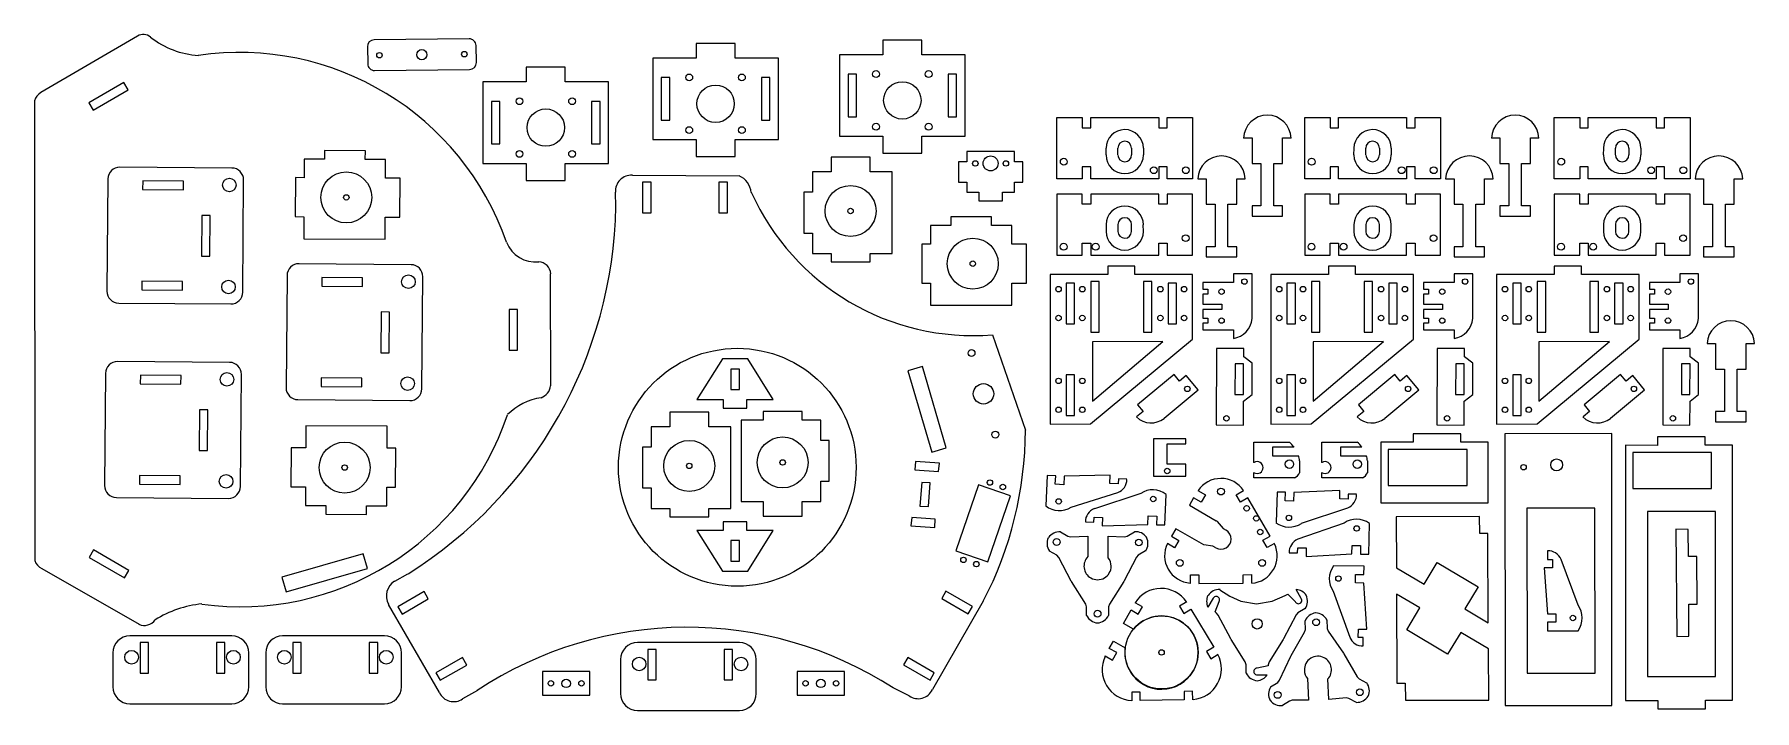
# Model space of a CAD drawing. Header units: millimetres. Extents: x -590 to 423, y 7 to 405.
import ezdxf

# ---------------------------------------------------------------- set-up
doc = ezdxf.new("R2010")
doc.units = ezdxf.units.MM
doc.layers.add('Default', color=70, linetype='Continuous')

msp = doc.modelspace()

# ---------------------------------------------------------------- linework, layer by layer
at = {"layer": 'Default'}
for p, q in [((-529.5, 403.9), (-586.5, 370.7)), ((-394.1, 397.6), (-393.9, 387.6)), ((-334.1, 402.3), (-390.1, 401.7)), ((-329.9, 388.4), (-330.1, 398.4)), ((-177.5, 399.6), (-200.5, 399.6)), ((-200.5, 399.6), (-200.5, 391)), ((-177.5, 391), (-177.5, 399.6)), ((-67.5, 401.6), (-90.5, 401.6)), ((-90.5, 401.6), (-90.5, 393)), ((-67.5, 393), (-67.5, 401.6)), ((-277.5, 385.6), (-300.5, 385.6)), ((-300.5, 385.6), (-300.5, 377)), ((-277.5, 377), (-277.5, 385.6)), ((-200.5, 391), (-226, 391)), ((-226, 391), (-226, 343)), ((-152, 391), (-177.5, 391)), ((-152, 343), (-152, 391)), ((-90.5, 393), (-116, 393)), ((-116, 393), (-116, 345)), ((-42, 393), (-67.5, 393)), ((-42, 345), (-42, 393)), ((-537.5, 376.7), (-558.2, 364.7)), ((-535, 372.4), (-537.5, 376.7)), ((-389.9, 383.7), (-333.9, 384.3)), ((-300.5, 377), (-326, 377)), ((-326, 377), (-326, 329)), ((-252, 377), (-277.5, 377)), ((-252, 329), (-252, 377)), ((-216, 379.5), (-221, 379.5)), ((-221, 379.5), (-221, 354.5)), ((-216, 354.5), (-216, 379.5)), ((-157, 379.5), (-162, 379.5)), ((-162, 379.5), (-162, 354.5)), ((-157, 354.5), (-157, 379.5)), ((-106, 381.5), (-111, 381.5)), ((-111, 381.5), (-111, 356.5)), ((-106, 356.5), (-106, 381.5)), ((-47, 381.5), (-52, 381.5)), ((-52, 381.5), (-52, 356.5)), ((-47, 356.5), (-47, 381.5)), ((-590.2, 365.9), (-590, 95.3)), ((-555.7, 360.4), (-535, 372.4)), ((-316, 365.5), (-321, 365.5)), ((-321, 365.5), (-321, 340.5)), ((-316, 340.5), (-316, 365.5)), ((-257, 365.5), (-262, 365.5)), ((-262, 365.5), (-262, 340.5)), ((-257, 340.5), (-257, 365.5)), ((-558.2, 364.7), (-555.7, 360.4)), ((-111, 356.5), (-106, 356.5)), ((-52, 356.5), (-47, 356.5)), ((12, 320), (12, 356)), ((12, 356), (27, 356)), ((27, 356), (27, 350)), ((32, 350), (32, 356)), ((32, 356), (72, 356)), ((72, 356), (72, 350)), ((77, 350), (77, 356)), ((77, 356), (92, 356)), ((92, 356), (92, 320)), ((158, 320), (158, 356)), ((158, 356), (173, 356)), ((173, 356), (173, 350)), ((178, 350), (178, 356)), ((178, 356), (218, 356)), ((218, 356), (218, 350)), ((223, 350), (223, 356)), ((223, 356), (238, 356)), ((238, 356), (238, 320)), ((305, 320), (305, 356)), ((305, 356), (320, 356)), ((320, 356), (320, 350)), ((325, 350), (325, 356)), ((325, 356), (365, 356)), ((365, 356), (365, 350)), ((370, 350), (370, 356)), ((370, 356), (385, 356)), ((385, 356), (385, 320)), ((-221, 354.5), (-216, 354.5)), ((-162, 354.5), (-157, 354.5)), ((-116, 345), (-90.5, 345)), ((-90.5, 345), (-90.5, 335)), ((-67.5, 345), (-42, 345)), ((-67.5, 335), (-67.5, 345)), ((27, 350), (32, 350)), ((72, 350), (77, 350)), ((173, 350), (178, 350)), ((218, 350), (223, 350)), ((320, 350), (325, 350)), ((365, 350), (370, 350)), ((-419.3, 336.6), (-419.4, 331.6)), ((-395.3, 336.4), (-419.3, 336.6)), ((-395.4, 331.4), (-395.3, 336.4)), ((-321, 340.5), (-316, 340.5)), ((-262, 340.5), (-257, 340.5)), ((-226, 343), (-200.5, 343)), ((-200.5, 343), (-200.5, 333)), ((-177.5, 343), (-152, 343)), ((-177.5, 333), (-177.5, 343)), ((-90.5, 335), (-67.5, 335)), ((-41, 336), (-41, 330)), ((-13, 336), (-41, 336)), ((-13, 330), (-13, 336)), ((41, 334), (41.1, 337.9)), ((48, 334), (48, 338)), ((56, 338), (56, 334)), ((63, 338), (63, 334)), ((122, 344), (127, 344)), ((127, 344), (127, 329)), ((145, 329), (145, 344)), ((145, 344), (150, 344)), ((187, 334), (187.1, 337.9)), ((194, 334), (194, 338)), ((202, 338), (202, 334)), ((209, 338), (209, 334)), ((268, 344), (273, 344)), ((273, 344), (273, 329)), ((291, 329), (291, 344)), ((291, 344), (296, 344)), ((334, 334), (334.1, 337.9)), ((341, 334), (341, 338)), ((349, 338), (349, 334)), ((356, 338), (356, 334)), ((-473.9, 326.3), (-539.9, 326.8)), ((-419.4, 331.6), (-431.4, 331.6)), ((-431.4, 331.6), (-431.4, 320.6)), ((-383.4, 331.4), (-395.4, 331.4)), ((-383.4, 320.4), (-383.4, 331.4)), ((-326, 329), (-300.5, 329)), ((-300.5, 329), (-300.5, 319)), ((-277.5, 329), (-252, 329)), ((-277.5, 319), (-277.5, 329)), ((-200.5, 333), (-177.5, 333)), ((-98, 332.6), (-121, 332.6)), ((-121, 332.6), (-121, 324)), ((-98, 324), (-98, 332.6)), ((-41, 330), (-46, 330)), ((-46, 330), (-46, 318)), ((-8, 330), (-13, 330)), ((-8, 318), (-8, 330)), ((32, 327), (27, 327)), ((27, 327), (27, 320)), ((32, 320), (32, 327)), ((77, 327), (72, 327)), ((72, 327), (72, 320)), ((77, 320), (77, 327)), ((127, 329), (132.2, 329)), ((132.2, 329), (132.2, 304)), ((139.8, 304), (139.8, 329)), ((139.8, 329), (145, 329)), ((178, 327), (173, 327)), ((173, 327), (173, 320)), ((178, 320), (178, 327)), ((223, 327), (218, 327)), ((218, 327), (218, 320)), ((223, 320), (223, 327)), ((273, 329), (278.2, 329)), ((278.2, 329), (278.2, 304)), ((285.8, 304), (285.8, 329)), ((285.8, 329), (291, 329)), ((325, 327), (320, 327)), ((320, 327), (320, 320)), ((325, 320), (325, 327)), ((370, 327), (365, 327)), ((365, 327), (365, 320)), ((370, 320), (370, 327)), ((-546.9, 319.9), (-547.5, 253.9)), ((-526.4, 318.7), (-526.5, 313.7)), ((-502.4, 318.5), (-526.4, 318.7)), ((-502.5, 313.5), (-502.4, 318.5)), ((-467.5, 253.2), (-467, 319.2)), ((-436.4, 320.7), (-436.6, 297.7)), ((-431.4, 320.6), (-436.4, 320.7)), ((-374.8, 320.3), (-383.4, 320.4)), ((-375, 297.3), (-374.8, 320.3)), ((-300.5, 319), (-277.5, 319)), ((-238, 322), (-175.1, 321.7)), ((-227, 318), (-232, 318)), ((-232, 318), (-232, 300)), ((-227, 300), (-227, 318)), ((-182, 318), (-187, 318)), ((-187, 318), (-187, 300)), ((-182, 300), (-182, 318)), ((-121, 324), (-132, 324)), ((-132, 324), (-132, 312)), ((-85, 324), (-98, 324)), ((-85, 276), (-85, 324)), ((-46, 318), (-41, 318)), ((-41, 318), (-41, 312)), ((-13, 312), (-13, 318)), ((-13, 318), (-8, 318)), ((27, 320), (12, 320)), ((72, 320), (32, 320)), ((92, 320), (77, 320)), ((95, 320), (100, 320)), ((100, 320), (100, 305)), ((118, 305), (118, 320)), ((118, 320), (123, 320)), ((173, 320), (158, 320)), ((218, 320), (178, 320)), ((238, 320), (223, 320)), ((241, 320), (246, 320)), ((246, 320), (246, 305)), ((264, 305), (264, 320)), ((264, 320), (269, 320)), ((320, 320), (305, 320)), ((365, 320), (325, 320)), ((385, 320), (370, 320)), ((388, 320), (393, 320)), ((393, 320), (393, 305)), ((411, 305), (411, 320)), ((411, 320), (416, 320)), ((-526.5, 313.7), (-502.5, 313.5)), ((-247.8, 303.5), (-248, 312)), ((-132, 312), (-137, 312)), ((-137, 312), (-137, 288)), ((-41, 312), (-34, 312)), ((-34, 312), (-34, 307)), ((-34, 307), (-20, 307)), ((-20, 307), (-20, 312)), ((-20, 312), (-13, 312)), ((12, 311), (12, 275)), ((27, 311), (12, 311)), ((27, 305), (27, 311)), ((32, 305), (27, 305)), ((72, 311), (32, 311)), ((32, 311), (32, 305)), ((72, 305), (72, 311)), ((77, 305), (72, 305)), ((92, 311), (77, 311)), ((77, 311), (77, 305)), ((92, 275), (92, 311)), ((100, 305), (105.2, 305)), ((105.2, 305), (105.2, 280)), ((112.8, 280), (112.8, 305)), ((112.8, 305), (118, 305)), ((132.2, 304), (127, 304)), ((127, 304), (127, 298)), ((145, 304), (139.8, 304)), ((145, 298), (145, 304)), ((158, 311), (158, 275)), ((173, 311), (158, 311)), ((173, 305), (173, 311)), ((178, 305), (173, 305)), ((218, 311), (178, 311)), ((178, 311), (178, 305)), ((218, 305), (218, 311)), ((223, 305), (218, 305)), ((238, 311), (223, 311)), ((223, 311), (223, 305)), ((238, 275), (238, 311)), ((246, 305), (251.2, 305)), ((251.2, 305), (251.2, 280)), ((258.8, 280), (258.8, 305)), ((258.8, 305), (264, 305)), ((278.2, 304), (273, 304)), ((273, 304), (273, 298)), ((291, 304), (285.8, 304)), ((291, 298), (291, 304)), ((305, 311), (305, 275)), ((320, 311), (305, 311)), ((320, 305), (320, 311)), ((325, 305), (320, 305)), ((365, 311), (325, 311)), ((325, 311), (325, 305)), ((365, 305), (365, 311)), ((370, 305), (365, 305)), ((385, 311), (370, 311)), ((370, 311), (370, 305)), ((385, 275), (385, 311)), ((393, 305), (398.2, 305)), ((398.2, 305), (398.2, 280)), ((405.8, 280), (405.8, 305)), ((405.8, 305), (411, 305)), ((-491.6, 298.4), (-491.8, 274.4)), ((-486.6, 298.4), (-491.6, 298.4)), ((-486.8, 274.4), (-486.6, 298.4)), ((-436.6, 297.7), (-431.6, 297.6)), ((-431.6, 297.6), (-431.6, 284.6)), ((-383.6, 284.4), (-383.6, 297.4)), ((-383.6, 297.4), (-375, 297.3)), ((-232, 300), (-227, 300)), ((-187, 300), (-182, 300)), ((-26.5, 297.5), (-50.5, 297.5)), ((-50.5, 297.5), (-50.5, 292.5)), ((-26.5, 292.5), (-26.5, 297.5)), ((127, 298), (145, 298)), ((273, 298), (291, 298)), ((-431.6, 284.6), (-383.6, 284.4)), ((-137, 288), (-132, 288)), ((-132, 288), (-132, 276)), ((-50.5, 292.5), (-62.5, 292.5)), ((-62.5, 292.5), (-62.5, 281.5)), ((-14.5, 292.5), (-26.5, 292.5)), ((-14.5, 281.5), (-14.5, 292.5)), ((41, 293), (41, 289)), ((48, 293), (48, 289)), ((56, 289), (56, 293)), ((63, 289), (62.9, 292.9)), ((187, 293), (187, 289)), ((194, 293), (194, 289)), ((202, 289), (202, 293)), ((209, 289), (208.9, 292.9)), ((334, 293), (334, 289)), ((341, 293), (341, 289)), ((349, 289), (349, 293)), ((356, 289), (355.9, 292.9)), ((-491.8, 274.4), (-486.8, 274.4)), ((-132, 276), (-121, 276)), ((-121, 276), (-121, 271)), ((-98, 271), (-98, 276)), ((-98, 276), (-85, 276)), ((-62.5, 281.5), (-67.5, 281.5)), ((-67.5, 281.5), (-67.5, 258.5)), ((-5.9, 281.5), (-14.5, 281.5)), ((-5.9, 258.5), (-5.9, 281.5)), ((12, 275), (27, 275)), ((27, 275), (27, 282)), ((27, 282), (32, 282)), ((32, 282), (32, 275)), ((32, 275), (72, 275)), ((72, 275), (72, 282)), ((72, 282), (77, 282)), ((77, 282), (77, 275)), ((77, 275), (92, 275)), ((105.2, 280), (100, 280)), ((100, 280), (100, 274)), ((100, 274), (118, 274)), ((118, 280), (112.8, 280)), ((118, 274), (118, 280)), ((158, 275), (173, 275)), ((173, 275), (173, 282)), ((173, 282), (178, 282)), ((178, 282), (178, 275)), ((178, 275), (218, 275)), ((218, 275), (218, 282)), ((218, 282), (223, 282)), ((223, 282), (223, 275)), ((223, 275), (238, 275)), ((251.2, 280), (246, 280)), ((246, 280), (246, 274)), ((246, 274), (264, 274)), ((264, 280), (258.8, 280)), ((264, 274), (264, 280)), ((305, 275), (320, 275)), ((320, 275), (320, 282)), ((320, 282), (325, 282)), ((325, 282), (325, 275)), ((325, 275), (365, 275)), ((365, 275), (365, 282)), ((365, 282), (370, 282)), ((370, 282), (370, 275)), ((370, 275), (385, 275)), ((398.2, 280), (393, 280)), ((393, 280), (393, 274)), ((393, 274), (411, 274)), ((411, 280), (405.8, 280)), ((411, 274), (411, 280)), ((-368.4, 269.4), (-434.4, 270)), ((-286.1, 198.1), (-286.2, 264.1)), ((-121, 271), (-98, 271)), ((8, 263.6), (8, 175.6)), ((42, 263.6), (8, 263.6)), ((58, 268.6), (42, 268.6)), ((42, 268.6), (42, 263.6)), ((58, 263.6), (58, 268.6)), ((92, 263.6), (58, 263.6)), ((92, 225.6), (92, 263.6)), ((127, 264), (116, 264)), ((116, 264), (116, 259)), ((127, 237.7), (127, 264)), ((138, 263.6), (138, 175.6)), ((172, 263.6), (138, 263.6)), ((188, 268.6), (172, 268.6)), ((172, 268.6), (172, 263.6)), ((188, 263.6), (188, 268.6)), ((222, 263.6), (188, 263.6)), ((222, 225.6), (222, 263.6)), ((257, 264), (246, 264)), ((246, 264), (246, 259)), ((257, 237.7), (257, 264)), ((271, 263.6), (271, 175.6)), ((305, 263.6), (271, 263.6)), ((321, 268.6), (305, 268.6)), ((305, 268.6), (305, 263.6)), ((321, 263.6), (321, 268.6)), ((355, 263.6), (321, 263.6)), ((355, 225.6), (355, 263.6)), ((390, 264), (379, 264)), ((379, 264), (379, 259)), ((390, 237.7), (390, 264)), ((-526.9, 259.7), (-526.9, 254.7)), ((-502.9, 259.5), (-526.9, 259.7)), ((-526.9, 254.7), (-502.9, 254.5)), ((-502.9, 254.5), (-502.9, 259.5)), ((-441.4, 263), (-442, 197)), ((-420.9, 261.8), (-420.9, 256.8)), ((-396.9, 261.6), (-420.9, 261.8)), ((-420.9, 256.8), (-396.9, 256.6)), ((-396.9, 256.6), (-396.9, 261.6)), ((-362, 196.4), (-361.4, 262.4)), ((-67.5, 258.5), (-62.5, 258.5)), ((-62.5, 258.5), (-62.5, 245.5)), ((-14.5, 245.5), (-14.5, 258.5)), ((-14.5, 258.5), (-5.9, 258.5)), ((22.5, 258.6), (17.5, 258.6)), ((17.5, 258.6), (17.5, 234.6)), ((22.5, 234.6), (22.5, 258.6)), ((37, 259.6), (32, 259.6)), ((32, 259.6), (32, 229.6)), ((37, 229.6), (37, 259.6)), ((68, 259.6), (63, 259.6)), ((63, 259.6), (63, 229.6)), ((68, 229.6), (68, 259.6)), ((82.5, 258.6), (77.5, 258.6)), ((77.5, 258.6), (77.5, 234.6)), ((82.5, 234.6), (82.5, 258.6)), ((116, 259), (98, 259)), ((98, 259), (98, 255)), ((98, 255), (101, 255)), ((101, 255), (101, 252)), ((152.5, 258.6), (147.5, 258.6)), ((147.5, 258.6), (147.5, 234.6)), ((152.5, 234.6), (152.5, 258.6)), ((167, 259.6), (162, 259.6)), ((162, 259.6), (162, 229.6)), ((167, 229.6), (167, 259.6)), ((198, 259.6), (193, 259.6)), ((193, 259.6), (193, 229.6)), ((198, 229.6), (198, 259.6)), ((212.5, 258.6), (207.5, 258.6)), ((207.5, 258.6), (207.5, 234.6)), ((212.5, 234.6), (212.5, 258.6)), ((246, 259), (228, 259)), ((228, 259), (228, 255)), ((228, 255), (231, 255)), ((231, 255), (231, 252)), ((285.5, 258.6), (280.5, 258.6)), ((280.5, 258.6), (280.5, 234.6)), ((285.5, 234.6), (285.5, 258.6)), ((300, 259.6), (295, 259.6)), ((295, 259.6), (295, 229.6)), ((300, 229.6), (300, 259.6)), ((331, 259.6), (326, 259.6)), ((326, 259.6), (326, 229.6)), ((331, 229.6), (331, 259.6)), ((345.5, 258.6), (340.5, 258.6)), ((340.5, 258.6), (340.5, 234.6)), ((345.5, 234.6), (345.5, 258.6)), ((379, 259), (361, 259)), ((361, 259), (361, 255)), ((361, 255), (364, 255)), ((364, 255), (364, 252)), ((-540.5, 246.8), (-474.5, 246.3)), ((-62.5, 245.5), (-14.5, 245.5)), ((101, 252), (98, 252)), ((98, 252), (98, 246.2)), ((98, 246.2), (109.1, 246.2)), ((109.1, 246.2), (109.1, 243)), ((231, 252), (228, 252)), ((228, 252), (228, 246.2)), ((228, 246.2), (239.1, 246.2)), ((239.1, 246.2), (239.1, 243)), ((364, 252), (361, 252)), ((361, 252), (361, 246.2)), ((361, 246.2), (372.1, 246.2)), ((372.1, 246.2), (372.1, 243)), ((-386, 241.6), (-386.2, 217.6)), ((-381, 241.5), (-386, 241.6)), ((-381.2, 217.5), (-381, 241.5)), ((-310.6, 243.1), (-310.6, 219.1)), ((-305.6, 243.1), (-310.6, 243.1)), ((-305.6, 219.1), (-305.6, 243.1)), ((17.5, 234.6), (22.5, 234.6)), ((77.5, 234.6), (82.5, 234.6)), ((109.1, 243), (98, 243)), ((98, 243), (98, 238)), ((98, 238), (101, 238)), ((101, 235), (98, 235)), ((98, 235), (98, 231)), ((101, 238), (101, 235)), ((147.5, 234.6), (152.5, 234.6)), ((207.5, 234.6), (212.5, 234.6)), ((239.1, 243), (228, 243)), ((228, 243), (228, 238)), ((228, 238), (231, 238)), ((231, 235), (228, 235)), ((228, 235), (228, 231)), ((231, 238), (231, 235)), ((280.5, 234.6), (285.5, 234.6)), ((340.5, 234.6), (345.5, 234.6)), ((372.1, 243), (361, 243)), ((361, 243), (361, 238)), ((361, 238), (364, 238)), ((364, 235), (361, 235)), ((361, 235), (361, 231)), ((364, 238), (364, 235)), ((-25.9, 228.1), (-6.5, 172)), ((31.9, 175.7), (92, 225.6)), ((32, 229.6), (37, 229.6)), ((33, 189), (74.5, 224.2)), ((74.5, 224.2), (33, 224)), ((33, 224), (33, 189)), ((63, 229.6), (68, 229.6)), ((98, 231), (116, 231)), ((116, 231), (116, 226)), ((161.9, 175.7), (222, 225.6)), ((162, 229.6), (167, 229.6)), ((163, 189), (204.5, 224.2)), ((204.5, 224.2), (163, 224)), ((163, 224), (163, 189)), ((193, 229.6), (198, 229.6)), ((228, 231), (246, 231)), ((246, 231), (246, 226)), ((294.9, 175.7), (355, 225.6)), ((295, 229.6), (300, 229.6)), ((296, 189), (337.5, 224.2)), ((337.5, 224.2), (296, 224)), ((296, 224), (296, 189)), ((326, 229.6), (331, 229.6)), ((361, 231), (379, 231)), ((379, 231), (379, 226)), ((395, 223), (400, 223)), ((400, 223), (400, 208)), ((418, 208), (418, 223)), ((418, 223), (423, 223)), ((-386.2, 217.6), (-381.2, 217.5)), ((-310.6, 219.1), (-305.6, 219.1)), ((-185, 214), (-200, 190)), ((-170, 214), (-185, 214)), ((-155, 190), (-170, 214)), ((106, 220.1), (105.9, 175.1)), ((122.1, 220), (106, 220.1)), ((122.1, 215.2), (122.1, 220)), ((127, 211.5), (122.1, 215.2)), ((236, 220.1), (235.9, 175.1)), ((252.1, 220), (236, 220.1)), ((252.1, 215.2), (252.1, 220)), ((257, 211.5), (252.1, 215.2)), ((369, 220.1), (368.9, 175.1)), ((385.1, 220), (369, 220.1)), ((385.1, 215.2), (385.1, 220)), ((390, 211.5), (385.1, 215.2)), ((-548.3, 205.5), (-548.9, 139.5)), ((-475.3, 211.9), (-541.3, 212.4)), ((-527.8, 204.3), (-527.9, 199.3)), ((-503.8, 204.1), (-527.8, 204.3)), ((-503.9, 199.1), (-503.8, 204.1)), ((-468.9, 138.9), (-468.3, 204.8)), ((-421.4, 202.8), (-421.4, 197.8)), ((-397.4, 202.6), (-421.4, 202.8)), ((-397.4, 197.6), (-397.4, 202.6)), ((-175, 208), (-180, 208)), ((-180, 208), (-180, 196)), ((-175, 196), (-175, 208)), ((-67.1, 209.5), (-75.7, 207)), ((-75.7, 207), (-61.7, 159)), ((-53.1, 161.6), (-67.1, 209.5)), ((22.5, 204.6), (17.5, 204.6)), ((17.5, 204.6), (17.5, 180.6)), ((22.5, 180.6), (22.5, 204.6)), ((81.1, 204.8), (59.6, 186.9)), ((84.3, 200.9), (81.1, 204.8)), ((88.2, 204.1), (84.3, 200.9)), ((95.2, 195.7), (88.2, 204.1)), ((117, 211), (116.9, 193)), ((122, 211), (117, 211)), ((121.9, 193), (122, 211)), ((127, 193), (127, 211.5)), ((152.5, 204.6), (147.5, 204.6)), ((147.5, 204.6), (147.5, 180.6)), ((152.5, 180.6), (152.5, 204.6)), ((211.1, 204.8), (189.6, 186.9)), ((214.3, 200.9), (211.1, 204.8)), ((218.2, 204.1), (214.3, 200.9)), ((225.2, 195.7), (218.2, 204.1)), ((247, 211), (246.9, 193)), ((252, 211), (247, 211)), ((251.9, 193), (252, 211)), ((257, 193), (257, 211.5)), ((285.5, 204.6), (280.5, 204.6)), ((280.5, 204.6), (280.5, 180.6)), ((285.5, 180.6), (285.5, 204.6)), ((344.1, 204.8), (322.6, 186.9)), ((347.3, 200.9), (344.1, 204.8)), ((351.2, 204.1), (347.3, 200.9)), ((358.2, 195.7), (351.2, 204.1)), ((380, 211), (379.9, 193)), ((385, 211), (380, 211)), ((384.9, 193), (385, 211)), ((390, 193), (390, 211.5)), ((400, 208), (405.2, 208)), ((405.2, 208), (405.2, 183)), ((412.8, 183), (412.8, 208)), ((412.8, 208), (418, 208)), ((-527.9, 199.3), (-503.9, 199.1)), ((-421.4, 197.8), (-397.4, 197.6)), ((-180, 196), (-175, 196)), ((75.2, 179), (95.2, 195.7)), ((116.9, 193), (121.9, 193)), ((122, 189), (127, 193)), ((205.2, 179), (225.2, 195.7)), ((246.9, 193), (251.9, 193)), ((252, 189), (257, 193)), ((338.2, 179), (358.2, 195.7)), ((379.9, 193), (384.9, 193)), ((385, 189), (390, 193)), ((-493, 184), (-493.2, 160)), ((-488, 184), (-493, 184)), ((-488.2, 160), (-488, 184)), ((-435, 190), (-369, 189.4)), ((-193, 182.6), (-216, 182.6)), ((-216, 182.6), (-216, 174)), ((-200, 190), (-184.5, 190)), ((-193, 174), (-193, 182.6)), ((-184.5, 190), (-184.5, 185)), ((-184.5, 185), (-170.5, 185)), ((-170.5, 185), (-170.5, 190)), ((-170.5, 190), (-155, 190)), ((-138, 183), (-161, 183)), ((-161, 183), (-161, 178)), ((-138, 178), (-138, 183)), ((62.8, 183), (59, 179.8)), ((59.6, 186.9), (62.8, 183)), ((121.9, 175), (122, 189)), ((192.8, 183), (189, 179.8)), ((189.6, 186.9), (192.8, 183)), ((251.9, 175), (252, 189)), ((325.8, 183), (322, 179.8)), ((322.6, 186.9), (325.8, 183)), ((384.9, 175), (385, 189)), ((405.2, 183), (400, 183)), ((400, 183), (400, 177)), ((418, 183), (412.8, 183)), ((418, 177), (418, 183)), ((-382.4, 174.4), (-430.4, 174.6)), ((-430.4, 174.6), (-430.4, 161.6)), ((-382.4, 161.4), (-382.4, 174.4)), ((-216, 174), (-227, 174)), ((-227, 174), (-227, 162)), ((-180, 174), (-193, 174)), ((-180, 126), (-180, 174)), ((-161, 178), (-174, 178)), ((-174, 178), (-174, 130)), ((-127, 178), (-138, 178)), ((-127, 166), (-127, 178)), ((8, 175.6), (31.9, 175.7)), ((17.5, 180.6), (22.5, 180.6)), ((105.9, 175.1), (121.9, 175)), ((138, 175.6), (161.9, 175.7)), ((147.5, 180.6), (152.5, 180.6)), ((235.9, 175.1), (251.9, 175)), ((271, 175.6), (294.9, 175.7)), ((280.5, 180.6), (285.5, 180.6)), ((368.9, 175.1), (384.9, 175)), ((400, 177), (418, 177)), ((-122, 166), (-127, 166)), ((-122, 142), (-122, 166)), ((88, 167), (69, 167)), ((69, 167), (69, 145)), ((77, 152), (77, 164)), ((77, 164), (77, 164)), ((77, 164), (77, 164)), ((77, 164), (88, 164)), ((88, 164), (88, 167)), ((128, 161), (128, 165)), ((128, 165), (138.8, 165)), ((138.8, 165), (149, 165)), ((168, 161), (168, 165)), ((168, 165), (178.8, 165)), ((178.8, 165), (189, 165)), ((221.9, 164.9), (202.9, 164.9)), ((202.9, 164.9), (202.9, 129.2)), ((249.9, 169.9), (221.9, 169.9)), ((221.9, 169.9), (221.9, 164.9)), ((249.9, 164.9), (249.9, 169.9)), ((266, 164.9), (249.9, 164.9)), ((266, 129.3), (266, 164.9)), ((338.9, 170), (275.9, 169.9)), ((275.9, 169.9), (276, 9.9)), ((339, 10), (338.9, 170)), ((365.9, 163), (346.9, 163.2)), ((346.9, 163.2), (347, 13)), ((393.9, 168.1), (365.9, 168)), ((365.9, 168), (365.9, 163)), ((393.9, 163.1), (393.9, 168.1)), ((410, 163.1), (393.9, 163.1)), ((410, 13.1), (410, 163.1)), ((-493.2, 160), (-488.2, 160)), ((-439, 161.7), (-439.2, 138.7)), ((-430.4, 161.6), (-439, 161.7)), ((-377.4, 161.4), (-382.4, 161.4)), ((-377.6, 138.4), (-377.4, 161.4)), ((-227, 162), (-232, 162)), ((-232, 162), (-232, 138)), ((-71.2, 153.6), (-71.6, 148.6)), ((-57.2, 152.6), (-71.2, 153.6)), ((-61.7, 159), (-53.1, 161.6)), ((-57.6, 147.6), (-57.2, 152.6)), ((88, 152), (77, 152)), ((77, 152), (77, 152)), ((77, 152), (77, 152)), ((88, 145), (88, 152)), ((128, 156), (128, 161)), ((128, 161), (128, 161)), ((128, 152.9), (128, 156)), ((128, 156), (128, 156)), ((151.7, 162), (139, 162)), ((139, 162), (139, 157)), ((139, 157), (154.3, 157)), ((155, 154), (155, 147)), ((168, 156), (168, 161)), ((168, 161), (168, 161)), ((168, 152.9), (168, 156)), ((168, 156), (168, 156)), ((191.7, 162), (179, 162)), ((179, 162), (179, 157)), ((179, 157), (194.3, 157)), ((195, 154), (195, 147)), ((253.7, 160.7), (207.2, 160.6)), ((207.2, 160.6), (207.2, 139.5)), ((253.7, 139.5), (253.7, 160.7)), ((397.7, 158.8), (351.2, 158.8)), ((351.2, 158.8), (351.2, 137.6)), ((397.7, 137.7), (397.7, 158.8)), ((-528.3, 145.3), (-528.3, 140.3)), ((-504.3, 145.1), (-528.3, 145.3)), ((-504.3, 140.1), (-504.3, 145.1)), ((-127, 130), (-127, 142)), ((-127, 142), (-122, 142)), ((-71.6, 148.6), (-57.6, 147.6)), ((6.4, 145.4), (5.5, 127.5)), ((11.4, 145.2), (6.4, 145.4)), ((11.1, 140.2), (11.4, 145.2)), ((16.3, 144.9), (16.1, 139.9)), ((43.4, 145.6), (16.3, 144.9)), ((43.2, 140.6), (43.4, 145.6)), ((48.3, 143.4), (48.2, 140.4)), ((53.3, 143.1), (48.3, 143.4)), ((69, 145), (88, 145)), ((128, 144), (128, 147.1)), ((152, 144), (128, 144)), ((168, 144), (168, 147.1)), ((192, 144), (168, 144)), ((-541.9, 132.4), (-475.9, 131.9)), ((-528.3, 140.3), (-504.3, 140.1)), ((-439.2, 138.7), (-430.6, 138.6)), ((-430.6, 138.6), (-430.6, 127.6)), ((-382.6, 127.4), (-382.6, 138.4)), ((-382.6, 138.4), (-377.6, 138.4)), ((-232, 138), (-227, 138)), ((-227, 138), (-227, 126)), ((-67.6, 141.3), (-68.6, 127.3)), ((-62.6, 141), (-67.6, 141.3)), ((-63.6, 127), (-62.6, 141)), ((-34.2, 139.8), (-47.5, 101)), ((-15.3, 133.3), (-34.2, 139.8)), ((-28.6, 94.5), (-15.3, 133.3)), ((16.1, 139.9), (11.1, 140.2)), ((20.4, 126.7), (47.9, 135.4)), ((61.4, 134.8), (34.1, 125.8)), ((48.2, 140.4), (43.2, 140.6)), ((75.7, 116.3), (76.4, 134.2)), ((92.6, 132.1), (90.1, 127.8)), ((97, 129.6), (92.6, 132.1)), ((95.1, 136.5), (99.5, 134)), ((99.5, 134), (97, 129.6)), ((117.7, 134), (122, 136.5)), ((120.2, 129.7), (117.7, 134)), ((124.5, 132.2), (120.2, 129.7)), ((137.6, 109.7), (124.5, 132.2)), ((141.7, 135.6), (141.1, 117.6)), ((146.7, 135.5), (141.7, 135.6)), ((146.5, 130.5), (146.7, 135.5)), ((151.7, 135.3), (151.5, 130.3)), ((178.7, 136.6), (151.7, 135.3)), ((178.6, 131.6), (178.7, 136.6)), ((188.6, 134.3), (183.6, 134.4)), ((183.6, 134.4), (183.6, 131.4)), ((207.2, 139.5), (253.7, 139.5)), ((351.2, 137.6), (397.7, 137.7)), ((-430.6, 127.6), (-418.6, 127.6)), ((-418.6, 127.6), (-418.6, 122.6)), ((-418.6, 122.6), (-394.6, 122.4)), ((-394.6, 127.4), (-382.6, 127.4)), ((-394.6, 122.4), (-394.6, 127.4)), ((-227, 126), (-216, 126)), ((-216, 126), (-216, 121)), ((-193, 121), (-193, 126)), ((-193, 126), (-180, 126)), ((-174, 130), (-161, 130)), ((-161, 130), (-161, 121.4)), ((-138, 121.4), (-138, 130)), ((-138, 130), (-127, 130)), ((-68.6, 127.3), (-63.6, 127)), ((65.7, 116.6), (65.9, 121.6)), ((65.9, 121.6), (70.9, 121.4)), ((90.1, 127.8), (105.8, 118.7)), ((151.5, 130.3), (146.5, 130.5)), ((156.1, 117.2), (183.4, 126.4)), ((183.6, 131.4), (178.6, 131.6)), ((202.9, 129.2), (266, 129.3)), ((328.9, 126.1), (288.9, 126.1)), ((288.9, 126.1), (289, 29)), ((329, 29), (328.9, 126.1)), ((399.9, 124.2), (359.9, 124.1)), ((359.9, 124.1), (360, 27)), ((400, 27.1), (399.9, 124.2)), ((-216, 121), (-193, 121)), ((-184.5, 113), (-200, 113)), ((-200, 113), (-185, 89)), ((-170.5, 118), (-184.5, 118)), ((-184.5, 118), (-184.5, 113)), ((-170.5, 113), (-170.5, 118)), ((-155, 113), (-170.5, 113)), ((-170, 89), (-155, 113)), ((-161, 121.4), (-138, 121.4)), ((-73.5, 120.7), (-73.9, 115.7)), ((-73.9, 115.7), (-59.9, 114.7)), ((-59.6, 119.7), (-73.5, 120.7)), ((-59.9, 114.7), (-59.6, 119.7)), ((14.1, 112.1), (18.5, 109.6)), ((28.8, 118), (33.8, 117.8)), ((33.8, 117.8), (33.9, 120.8)), ((33.9, 120.8), (38.9, 120.7)), ((38.9, 120.7), (38.7, 115.7)), ((38.7, 115.7), (65.7, 116.6)), ((53.5, 109.7), (57.8, 112.2)), ((70.9, 121.4), (70.7, 116.4)), ((70.7, 116.4), (75.7, 116.3)), ((82.1, 113.9), (79.6, 109.6)), ((98.5, 104.5), (82.1, 113.9)), ((106.5, 118.3), (109.9, 114.1)), ((109.9, 114.1), (111.7, 113.1)), ((181.2, 117.3), (154, 107.8)), ((195.8, 99.1), (196.1, 117)), ((261, 121.2), (211.9, 121.1)), ((211.9, 121.1), (212.1, 91)), ((261.1, 111.2), (261, 121.2)), ((383.9, 113.6), (376.6, 113.7)), ((376.6, 113.7), (377.1, 50.6)), ((384, 97.7), (383.9, 113.6)), ((-555.5, 101.5), (-558, 97.1)), ((-534.7, 89.5), (-555.5, 101.5)), ((-175, 107), (-180, 107)), ((-180, 107), (-180, 95)), ((-175, 95), (-175, 107)), ((18.5, 109.6), (20.1, 109.3)), ((20.1, 109.3), (30.3, 109.6)), ((30.3, 109.6), (30.3, 97.6)), ((42.3, 96.9), (42.3, 109.6)), ((42.3, 109.6), (51.8, 109.3)), ((51.8, 109.3), (53.5, 109.7)), ((81.4, 102.8), (77.1, 105.3)), ((79.6, 109.6), (83.9, 107.1)), ((83.9, 107.1), (81.4, 102.8)), ((98.6, 104.5), (98.5, 104.5)), ((103.9, 103.7), (98.6, 104.5)), ((105.7, 102.7), (103.9, 103.7)), ((133.3, 107.2), (137.6, 109.7)), ((135.8, 102.9), (133.3, 107.2)), ((140.2, 105.4), (135.8, 102.9)), ((140.1, 105.3), (140.2, 105.4)), ((153.8, 99.8), (153.9, 102.8)), ((153.9, 102.8), (158.9, 102.7)), ((158.9, 102.7), (158.8, 97.7)), ((185.8, 99.2), (185.9, 104.2)), ((185.9, 104.2), (190.9, 104.1)), ((190.9, 104.1), (190.8, 99.1)), ((265.9, 111.2), (261.1, 111.2)), ((266.1, 58.6), (265.9, 111.2)), ((-558, 97.1), (-537.2, 85.1)), ((-396.5, 99.3), (-444.5, 85.5)), ((-394, 90.7), (-396.5, 99.3)), ((-180, 95), (-175, 95)), ((-47.5, 101), (-28.6, 94.5)), ((12, 98.4), (7.6, 100.9)), ((13.1, 97.1), (12, 98.4)), ((20.4, 83.2), (13.1, 97.1)), ((58.9, 97.3), (51.6, 83.3)), ((60, 98.5), (58.9, 97.3)), ((64.3, 101), (60, 98.5)), ((148.8, 99.9), (153.8, 99.8)), ((158.8, 97.7), (185.8, 99.2)), ((193, 92), (175, 92.2)), ((190.8, 99.1), (195.8, 99.1)), ((192.9, 87), (193, 92)), ((228.4, 81.3), (236.1, 94.2)), ((236.1, 94.2), (260.1, 79.8)), ((301, 101), (301, 96)), ((301, 96), (304, 96)), ((304, 96), (304, 91)), ((319, 69), (309, 96)), ((389, 97.7), (384, 97.7)), ((389.2, 69.7), (389, 97.7)), ((-585.9, 90.7), (-528.6, 57.8)), ((-537.2, 85.1), (-534.7, 89.5)), ((-444.5, 85.5), (-442, 76.8)), ((-442, 76.8), (-394, 90.7)), ((-378, 83.2), (-370.2, 87.5)), ((-185, 89), (-170, 89)), ((20.6, 82.9), (20.4, 83.2)), ((29, 69.6), (20.6, 82.9)), ((51.4, 82.9), (43, 69.6)), ((51.6, 83.3), (51.4, 82.9)), ((90.5, 82), (90.7, 81.8)), ((90.7, 81.8), (90.7, 86.8)), ((90.7, 86.8), (95.7, 86.8)), ((95.7, 86.8), (95.7, 81.8)), ((95.7, 81.8), (121.7, 81.9)), ((121.7, 86.9), (126.7, 87)), ((121.7, 81.9), (121.7, 86.9)), ((126.7, 87), (126.7, 82)), ((187.9, 82.1), (187.9, 87.1)), ((187.9, 87.1), (192.9, 87)), ((192.9, 82), (187.9, 82.1)), ((194.6, 55), (192.9, 82)), ((212.1, 91), (228.4, 81.3)), ((304, 91), (299, 91)), ((299, 91), (301, 64)), ((-360.7, 77.1), (-376.2, 68.1)), ((-373.7, 63.8), (-358.2, 72.8)), ((-358.2, 72.8), (-360.7, 77.1)), ((-31.3, 71.3), (-61.3, 19.3)), ((-53.3, 77.2), (-55.8, 72.9)), ((-55.8, 72.9), (-40.2, 63.9)), ((-37.7, 68.2), (-53.3, 77.2)), ((88.5, 70.9), (84.2, 68.4)), ((104.1, 73.1), (101, 67.9)), ((105.3, 65.2), (107.6, 71.2)), ((107.6, 71.2), (107.6, 71.2)), ((108.1, 78.1), (114, 74.3)), ((114, 74.3), (120.4, 71.3)), ((120.4, 71.3), (129.7, 69.9)), ((129.7, 69.9), (138.8, 71.3)), ((138.8, 71.3), (146.4, 74.7)), ((146.4, 74.7), (148.1, 75.6)), ((148.1, 75.6), (152.6, 70.9)), ((156, 73), (153, 78.2)), ((174.8, 77.2), (184.5, 50.1)), ((225.8, 67.4), (212.1, 75.6)), ((212.1, 75.6), (212.3, 23.1)), ((260.1, 79.8), (252.4, 66.9)), ((-351.7, 17.6), (-381.7, 69.5)), ((-376.2, 68.1), (-373.7, 63.8)), ((-40.2, 63.9), (-37.7, 68.2)), ((29.5, 68), (29, 69.6)), ((29.5, 63), (29.5, 68)), ((43, 69.6), (42.5, 68)), ((42.5, 68), (42.5, 63)), ((51.3, 58.3), (55.7, 66.2)), ((55.7, 66.2), (60, 63.7)), ((62.5, 68.1), (58.1, 70.5)), ((60, 63.7), (62.5, 68.1)), ((84.2, 68.4), (86.8, 64.1)), ((86.8, 64.1), (91, 66.7)), ((91, 66.7), (104.4, 44.3)), ((106, 64.4), (105.3, 65.2)), ((107.1, 63.1), (106, 64.4)), ((114.4, 49.2), (107.1, 63.1)), ((129.7, 69.9), (129.7, 69.9)), ((152.9, 63.3), (145.6, 49.3)), ((152.6, 70.9), (152.6, 70.9)), ((154, 64.5), (152.9, 63.3)), ((158.3, 67), (154, 64.5)), ((218.1, 54.5), (225.8, 67.4)), ((252.4, 66.9), (266.1, 58.6)), ((301, 64), (306, 64)), ((306, 64), (306, 59)), ((384.3, 50.7), (384.2, 69.7)), ((384.2, 69.7), (389.2, 69.7)), ((-474, 51), (-534, 51)), ((-384, 51), (-444, 51)), ((57.2, 55), (51.3, 58.3)), ((150.1, 39.5), (157.9, 53.2)), ((157.9, 53.2), (158.4, 54.8)), ((158.4, 54.8), (158.2, 59.8)), ((171.1, 60.3), (171.3, 55.3)), ((171.3, 55.3), (171.9, 53.7)), ((171.9, 53.7), (180.8, 40.7)), ((189.5, 50), (189.6, 55)), ((189.6, 55), (194.6, 55)), ((242.2, 40.1), (218.1, 54.5)), ((249.9, 53), (242.2, 40.1)), ((266.2, 43.3), (249.9, 53)), ((306, 59), (301, 59)), ((301, 59), (301, 54)), ((301, 54), (319, 54)), ((377.1, 50.6), (384.3, 50.7)), ((-544, 41), (-544, 21)), ((-523, 47), (-528, 47)), ((-528, 47), (-528, 29)), ((-523, 29), (-523, 47)), ((-478, 47), (-483, 47)), ((-483, 47), (-483, 29)), ((-478, 29), (-478, 47)), ((-464, 21), (-464, 41)), ((-454, 41), (-454, 21)), ((-433, 47), (-438, 47)), ((-438, 47), (-438, 29)), ((-433, 29), (-433, 47)), ((-388, 47), (-393, 47)), ((-393, 47), (-393, 29)), ((-388, 29), (-388, 47)), ((-374, 21), (-374, 41)), ((-175, 47), (-235, 47)), ((-224, 43), (-229, 43)), ((-229, 43), (-229, 25)), ((-224, 25), (-224, 43)), ((-179, 43), (-184, 43)), ((-184, 43), (-184, 25)), ((-179, 25), (-179, 43)), ((42.9, 43.5), (45.4, 47.9)), ((47.3, 41.1), (42.9, 43.5)), ((44.8, 36.7), (47.3, 41.1)), ((45.4, 47.9), (52.3, 44)), ((104.4, 44.3), (100.1, 41.8)), ((100.1, 41.8), (102.7, 37.5)), ((114.6, 48.9), (114.4, 49.2)), ((123, 35.6), (114.6, 48.9)), ((145.4, 48.9), (137, 35.6)), ((145.6, 49.3), (145.4, 48.9)), ((180.8, 40.7), (181, 40.4)), ((192.5, 50), (189.5, 50)), ((192.4, 45), (192.5, 50)), ((266.4, 13.2), (266.2, 43.3)), ((-338.1, 38.2), (-353.7, 29.2)), ((-351.2, 24.8), (-335.6, 33.8)), ((-335.6, 33.8), (-338.1, 38.2)), ((-245, 37), (-245, 17)), ((-165, 17), (-165, 37)), ((-75.8, 38.2), (-78.3, 33.9)), ((-78.3, 33.9), (-62.7, 24.9)), ((-60.2, 29.2), (-75.8, 38.2)), ((40.5, 38.9), (40.5, 39.2)), ((40.5, 39.2), (44.8, 36.7)), ((102.7, 37.5), (107, 40.1)), ((123.5, 34), (123, 35.6)), ((123.5, 29), (123.5, 34)), ((136.5, 33.3), (130, 32)), ((130, 32), (130, 32)), ((137, 35.6), (136.5, 34)), ((136.5, 34), (136.5, 33.3)), ((143.2, 24.9), (149.9, 39.1)), ((149.9, 39.1), (150.1, 39.5)), ((181, 40.4), (188.9, 26.8)), ((-528, 29), (-523, 29)), ((-483, 29), (-478, 29)), ((-438, 29), (-433, 29)), ((-393, 29), (-388, 29)), ((-353.7, 29.2), (-351.2, 24.8)), ((-263, 30), (-291, 30)), ((-291, 30), (-291, 16)), ((-263, 16), (-263, 30)), ((-229, 25), (-224, 25)), ((-184, 25), (-179, 25)), ((-113, 30), (-141, 30)), ((-141, 30), (-141, 16)), ((-113, 16), (-113, 30)), ((-75, 15.7), (-84.4, 20.4)), ((-62.7, 24.9), (-60.2, 29.2)), ((130.2, 28), (135.9, 28)), ((137.9, 20.9), (142.1, 23.6)), ((142.1, 23.6), (143.2, 24.9)), ((159.7, 25.9), (160.2, 13.2)), ((172.2, 13.6), (171.7, 25.7)), ((188.9, 26.8), (190.1, 25.6)), ((190.1, 25.6), (194.5, 23.3)), ((212.3, 23.1), (217.2, 23.1)), ((217.2, 23.1), (217.3, 13.1)), ((289, 29), (329, 29)), ((360, 27), (400, 27.1)), ((-534, 11), (-474, 11)), ((-444, 11), (-384, 11)), ((-329.3, 18.8), (-338, 13.9)), ((-291, 16), (-263, 16)), ((-141, 16), (-113, 16)), ((61.1, 17.9), (56.1, 17.8)), ((56.1, 17.8), (56.1, 12.8)), ((61.1, 12.9), (61.1, 17.9)), ((87.1, 13.3), (61.1, 12.9)), ((92, 18.4), (87, 18.3)), ((87, 18.3), (87.1, 13.3)), ((92.1, 13.4), (92, 18.4)), ((92.3, 13.5), (92.1, 13.4)), ((149.1, 12.6), (144.9, 10)), ((150.7, 13.1), (149.1, 12.6)), ((160.2, 13.2), (150.7, 13.1)), ((182.4, 14.4), (172.2, 13.6)), ((184, 14.1), (182.4, 14.4)), ((188.5, 11.8), (184, 14.1)), ((217.3, 13.1), (266.4, 13.2)), ((347, 13), (366, 13)), ((366, 13), (366, 8)), ((394, 8.1), (394, 13.1)), ((394, 13.1), (410, 13.1)), ((-235, 7), (-175, 7)), ((276, 9.9), (339, 10)), ((366, 8), (394, 8.1))]:
    msp.add_line(p, q, dxfattribs=at)
for centre, radius in [((-362, 393), 3), ((-387, 392.7), 1.6), ((-337, 393.3), 1.6), ((-204.5, 379.6), 2), ((-189, 364.1), 11), ((-173.5, 379.6), 2), ((-94.5, 381.6), 2), ((-79, 366.1), 11), ((-63.5, 381.6), 2), ((-304.5, 365.6), 2), ((-273.5, 365.6), 2), ((-289, 350.1), 11), ((-204.5, 348.6), 2), ((-173.5, 348.6), 2), ((-94.5, 350.6), 2), ((-63.5, 350.6), 2), ((-304.5, 334.6), 2), ((-273.5, 334.6), 2), ((-36, 329), 1.6), ((-27, 329), 4.4), ((-18, 329), 1.6), ((16.1, 330), 2), ((69.1, 325), 2), ((88, 325), 2), ((162.1, 330), 2), ((215.1, 325), 2), ((234, 325), 2), ((309.1, 330), 2), ((362.1, 325), 2), ((381, 325), 2), ((-475.4, 316.3), 4), ((-406.5, 309), 15), ((-109.5, 301), 15), ((-406.5, 309), 1.6), ((-109.5, 301), 1.6), ((-37.5, 270), 15), ((87.9, 285), 2), ((233.9, 285), 2), ((380.9, 285), 2), ((16, 280), 2), ((34.9, 280), 2), ((162, 280), 2), ((180.9, 280), 2), ((309, 280), 2), ((327.9, 280), 2), ((-37.5, 270), 1.6), ((-475.9, 256.3), 4), ((-369.9, 259.4), 4), ((13, 255), 1.6), ((27, 255), 1.6), ((73, 255), 1.6), ((87, 255), 1.6), ((109, 253.5), 1.6), ((122.5, 259.5), 1.6), ((143, 255), 1.6), ((157, 255), 1.6), ((203, 255), 1.6), ((217, 255), 1.6), ((239, 253.5), 1.6), ((252.5, 259.5), 1.6), ((276, 255), 1.6), ((290, 255), 1.6), ((336, 255), 1.6), ((350, 255), 1.6), ((372, 253.5), 1.6), ((385.5, 259.5), 1.6), ((13, 238), 1.6), ((27, 238), 1.6), ((73, 238), 1.6), ((87, 238), 1.6), ((109, 236.5), 1.6), ((143, 238), 1.6), ((157, 238), 1.6), ((203, 238), 1.6), ((217, 238), 1.6), ((239, 236.5), 1.6), ((276, 238), 1.6), ((290, 238), 1.6), ((336, 238), 1.6), ((350, 238), 1.6), ((372, 236.5), 1.6), ((-176.2, 150.2), 70), ((-38.2, 217.4), 2), ((-476.8, 201.9), 4), ((-370.4, 199.4), 4), ((-31.2, 193.4), 6), ((13, 201), 1.6), ((27, 201), 1.6), ((88.9, 196.3), 1.6), ((143, 201), 1.6), ((157, 201), 1.6), ((218.9, 196.3), 1.6), ((276, 201), 1.6), ((290, 201), 1.6), ((351.9, 196.3), 1.6), ((13, 184), 1.6), ((27, 184), 1.6), ((143, 184), 1.6), ((157, 184), 1.6), ((276, 184), 1.6), ((290, 184), 1.6), ((111.9, 179), 1.6), ((241.9, 179), 1.6), ((374.9, 179), 1.6), ((-407.5, 150), 15), ((-204.5, 151), 15), ((-149.5, 153), 15), ((-24.2, 169.4), 2), ((-204.5, 151), 1.6), ((-149.5, 153), 1.6), ((149, 152), 2.5), ((189, 152), 2.5), ((306.4, 151.6), 3.5), ((-477.3, 141.9), 4), ((-407.5, 150), 1.6), ((-27.4, 141.2), 1.6), ((77, 148), 1.6), ((286.9, 150.2), 1.6), ((-19.8, 138.6), 1.6), ((68.8, 131.5), 1.6), ((108.7, 135.9), 2), ((13.1, 130.1), 1.6), ((123.8, 126), 1.6), ((129.5, 120.1), 1.6), ((148.7, 120.4), 1.6), ((131.8, 112.1), 1.6), ((188.6, 114.2), 1.6), ((11.9, 106.2), 2), ((60.3, 105.9), 2), ((-43, 95.7), 1.6), ((-35.4, 93.2), 1.6), ((84.4, 93.9), 2), ((132.9, 93.9), 2), ((177.9, 84.7), 1.6), ((36, 64), 2), ((73.7, 41.2), 21.5), ((130, 58), 3), ((164.7, 59), 2), ((316, 61.5), 1.6), ((-533, 38.4), 4), ((-473, 38.4), 4), ((-443, 38.4), 4), ((-383, 38.4), 4), ((73.7, 41.2), 1.6), ((-234, 34.4), 4), ((-174, 34.4), 4), ((-286, 23), 1.6), ((-277, 23), 2.5), ((-268, 23), 1.6), ((-136, 23), 1.6), ((-127, 23), 2.5), ((-118, 23), 1.6), ((142.1, 16.2), 2), ((190.5, 17.8), 2)]:
    msp.add_circle(centre, radius, dxfattribs=at)
for centre, radius, start, end in [((-526.1, 398.5), 6.4, 48.6134, 122.1343), ((-490.7, 442.5), 50, 231.5318, 266.6605), ((-390.1, 397.7), 4, 90.6954, 180.6954), ((-334.1, 398.3), 4, 0.6954, 90.6954), ((-469.3, 227.9), 166.4, 19.1808, 98.4217), ((-389.9, 387.7), 4, 180.6954, 270.6954), ((-333.9, 388.3), 4, 270.6954, 360.6954), ((-580.8, 362.5), 9.99, 124.5535, 160.0283), ((136, 343.4), 14, 2.2912, 177.7088), ((282, 343.4), 14, 2.2912, 177.7088), ((52, 337.9), 11, 0.3979, 180.0856), ((198, 337.9), 11, 0.3979, 180.0856), ((345, 337.9), 11, 0.3979, 180.0856), ((52, 338), 4.01, 0.2743, 180.0121), ((198, 338), 4.01, 0.2743, 180.0121), ((345, 338), 4.01, 0.2743, 180.0121), ((-539.9, 319.8), 7, 89.5304, 179.5304), ((-474, 319.3), 7, 359.5304, 449.5304), ((52, 334), 11, 180.1785, 359.991), ((52, 334), 4.01, 180.7437, 359.9616), ((109, 319.4), 14, 2.2912, 177.7088), ((198, 334), 11, 180.1785, 359.991), ((198, 334), 4.01, 180.7437, 359.9616), ((255, 319.4), 14, 2.2912, 177.7088), ((345, 334), 11, 180.1785, 359.991), ((345, 334), 4.01, 180.7437, 359.9616), ((402, 319.4), 14, 2.2912, 177.7088), ((-238.6, 312.6), 9.44, 86.4883, 183.5117), ((-179.5, 311), 11.5, 4.7403, 67.9095), ((-37.4, 371), 143.3, 204.3038, 274.6002), ((-507.9, 308.3), 260.2, 301.9604, 358.9567), ((52, 292.9), 11, 359.9144, 539.6021), ((52, 293), 4.01, 359.9879, 539.7257), ((198, 292.9), 11, 359.9144, 539.6021), ((198, 293), 4.01, 359.9879, 539.7257), ((345, 292.9), 11, 359.9144, 539.6021), ((345, 293), 4.01, 359.9879, 539.7257), ((52, 289), 11, 180.009, 359.8215), ((52, 289), 4.01, 180.0384, 359.2563), ((198, 289), 11, 180.009, 359.8215), ((198, 289), 4.01, 180.0384, 359.2563), ((345, 289), 11, 180.009, 359.8215), ((345, 289), 4.01, 180.0384, 359.2563), ((-295.3, 288.9), 17.9, 200.5965, 276.8994), ((-434.4, 263), 7, 89.5304, 179.5304), ((-368.4, 262.4), 7, 359.5304, 449.5304), ((-293.6, 263.6), 7.51, 3.8052, 86.2986), ((-540.5, 253.8), 7, 179.5304, 269.5304), ((-474.5, 253.3), 7, 269.5304, 359.5304), ((113.8, 239.1), 13.3, 279.439, 353.9548), ((243.8, 239.1), 13.3, 279.439, 353.9548), ((376.8, 239.1), 13.3, 279.439, 353.9548), ((409, 222.4), 14, 2.2912, 177.7088), ((-541.3, 205.4), 7, 89.5304, 179.5304), ((-475.3, 204.9), 7, 359.5304, 449.5304), ((-435, 197), 7, 179.5304, 269.5304), ((-369, 196.4), 7, 269.5304, 359.5304), ((-294.5, 199.1), 8.41, 288.5744, 353.5887), ((-286.7, 156.6), 34.9, 98.3533, 135.2402), ((-468.8, 234.1), 166, 262.1185, 341.3829), ((67.5, 188.6), 12.3, 225.7575, 308.4809), ((197.5, 188.6), 12.3, 225.7575, 308.4809), ((330.5, 188.6), 12.3, 225.7575, 308.4809), ((-225.3, 172.5), 218.8, 332.4575, 359.8892), ((137, 151.3), 18.2, 35.9547, 48.7987), ((177, 151.3), 18.2, 35.9547, 48.7987), ((130, 150), 3.5, 120, 124.8499), ((130, 150), 3.5, 360, 480), ((137, 151.3), 18.2, 8.4222, 18.163), ((170, 150), 3.5, 120, 124.8499), ((170, 150), 3.5, 360, 480), ((177, 151.3), 18.2, 8.4222, 18.163), ((45, 143.1), 8.3, 290.5352, 359.771), ((108.6, 127.4), 16.2, 34.168, 146.0575), ((130, 150), 3.5, 235.1501, 240), ((130, 150), 3.5, 240, 360), ((149.5, 149.5), 6.08, 294.572, 335.428), ((170, 150), 3.5, 235.1501, 240), ((170, 150), 3.5, 240, 360), ((189.5, 149.5), 6.08, 294.572, 335.428), ((-541.9, 139.4), 7, 179.5304, 269.5304), ((-475.9, 138.9), 7, 269.5304, 359.5304), ((68.5, 123.7), 13.2, 53.0617, 122.6007), ((180.3, 134.1), 8.3, 291.7298, 360.9657), ((13.5, 137.9), 13.2, 232.389, 301.928), ((37.1, 118.1), 8.3, 111.2079, 180.4438), ((13.6, 104.2), 7.98, 85.9317, 145.1642), ((58.4, 104.3), 7.98, 35.0947, 94.3273), ((108.7, 107.9), 6.01, -120.0177, 59.9823), ((102.5, 111.4), 8.02, 59.6749, 65.4354), ((148.9, 128.2), 13.2, 233.5837, 303.1227), ((188.5, 106.4), 13.2, 54.2564, 123.7954), ((14.2, 105.3), 7.98, 154.8339, 214.0665), ((57.7, 105.4), 7.98, -33.8076, 25.425), ((91.7, 98.2), 16.2, 153.9072, 265.7967), ((125.6, 98.1), 16.2, 274.168, 386.0575), ((157.1, 100.1), 8.3, 112.4026, 181.6385), ((-582.8, 97.6), 7.56, 197.9713, 246.1054), ((36, 92), 8, 135.4387, 240), ((36, 92), 8, 240, 360), ((36, 92), 8, 0, 38.0475), ((185.7, 84.6), 13.2, 144.5578, 214.0968), ((301.4, 92.7), 8.3, 23.3767, 92.6126), ((-372.4, 74.4), 10.5, 122.574, 207.4787), ((73.4, 60.8), 18.1, 33.9129, 147.6107), ((108.2, 71.3), 7.98, 154.8339, 205.2792), ((107.6, 70.2), 7.98, 85.9317, 145.1642), ((105.9, 72.2), 2, 120, 153.7885), ((105.9, 72.2), 2, 360, 480), ((105.9, 72.2), 2, 330.0098, 360), ((152.4, 70.3), 7.98, 35.0947, 85.54), ((154.3, 71.9), 2, 240, 360), ((154.3, 71.9), 2, 0, 34.0493), ((151.7, 71.4), 7.98, -33.8076, 25.425), ((-484.9, 4.8), 65.3, 95.8658, 121.6295), ((36.7, 66.5), 7.98, 205.9317, 265.1642), ((35.3, 66.5), 7.98, 274.8339, 334.0665), ((73.7, 41.1), 21.6, 60.6314, 139.9464), ((154.3, 71.9), 2, 210.2705, 240), ((165.5, 56.6), 7.98, 97.1457, 156.3783), ((164.1, 56.5), 7.98, 28.2434, 87.476), ((308.2, 61.5), 13.2, 325.2305, 394.7695), ((-534, 41), 10, 90, 180), ((-525.4, 64.8), 7.7, 245.0673, 325.0949), ((-474, 41), 10, 0, 90), ((-444, 41), 10, 90, 180), ((-384, 41), 10, 0, 90), ((-205.7, -168.3), 224.3, 57.2713, 123.4664), ((73.7, 41.1), 21.6, 300.6314, 420.6314), ((-235, 37), 10, 90, 180), ((-175, 37), 10, 0, 90), ((73.7, 41.1), 21.6, 172.3976, 180.6314), ((73.7, 41.1), 21.6, 180.6314, 300.6314), ((192.2, 53.3), 8.3, 202.7039, 271.9398), ((56.8, 31), 18.1, 154.1737, 267.8715), ((90.9, 31.6), 18.1, -85.8263, 27.8715), ((130, 30), 2, 120, 240), ((130, 30), 2, 90.5313, 120), ((165.8, 31), 8, 62.3118, 182.3118), ((165.8, 31), 8, 182.3118, 220.3593), ((165.8, 31), 8, 317.7505, 422.3118), ((-534, 21), 10, 180, 270), ((-474, 21), 10, 270, 360), ((-444, 21), 10, 180, 270), ((-384, 21), 10, 270, 360), ((130.7, 32.5), 7.98, 205.9317, 265.1642), ((130, 30), 2, 240, 274.3101), ((129.3, 32.5), 7.98, 274.8339, 325.7568), ((144.7, 16.7), 7.98, 148.5042, 207.7368), ((188.1, 18.6), 7.98, -22.8543, 36.3783), ((-343.3, 21.4), 9.16, 204.5138, 305.539), ((-235, 17), 10, 180, 270), ((-175, 17), 10, 270, 360), ((-69.6, 23.1), 9.12, 234.1173, 335.8419), ((144, 17.9), 7.98, 217.4065, 276.6391), ((188.7, 19.8), 7.98, 268.2434, 327.476)]:
    msp.add_arc(centre, radius, start, end, dxfattribs=at)

doc.saveas('drawing.dxf')
